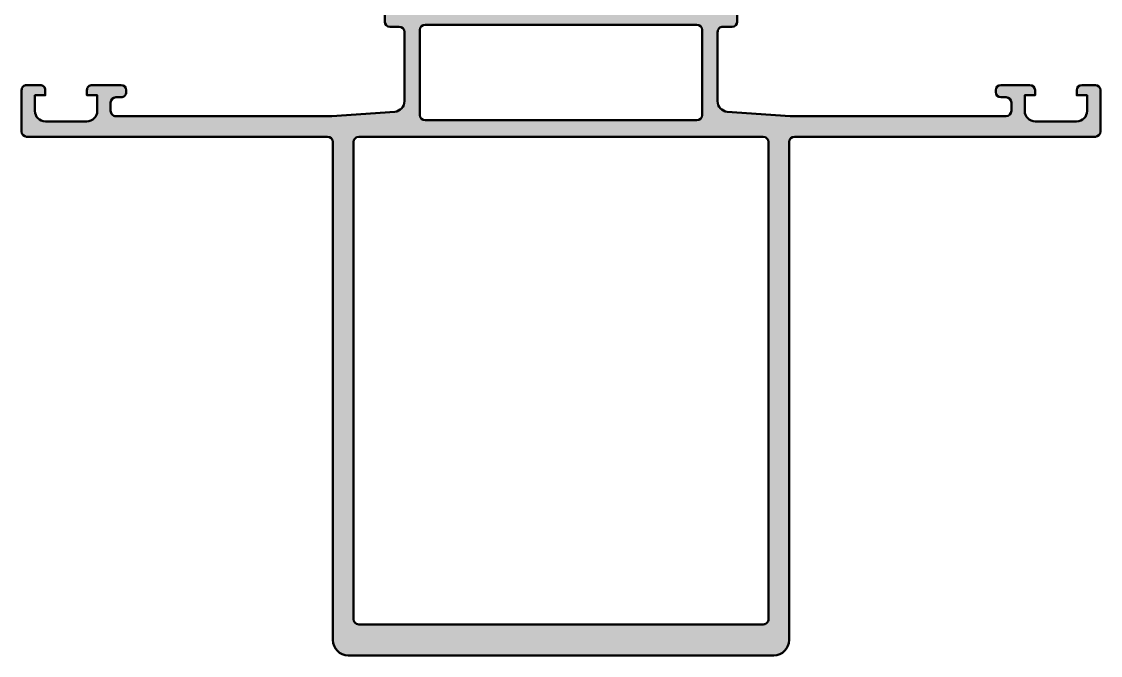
# Model space of a CAD drawing. Extents: x 0 to 104, y -50 to 90.
# Drawn here: x 0 to 104, y -50 to 11.1 of the extents above; entities that cross this region are included whole.
import ezdxf

# ---------------------------------------------------------------- set-up
doc = ezdxf.new("R2010")
doc.units = 0
doc.layers.add('0S-Alu contour', color=7, linetype='Continuous', lineweight=50)
doc.layers.add('0S-Alu hatch', color=252, linetype='Continuous', lineweight=25)

# ---------------------------------------------------------------- blocks, each defined once
blk = doc.blocks.new('445360__D62F7FAB_D398_4874_9951_F60FD0BF2F20_')
at = {"layer": '0S-Alu hatch'}
h = blk.add_hatch(color=256, dxfattribs=at)
edge = h.paths.add_edge_path()
edge.add_line((36.90999999999998, 10.09999999999998), (36.90999999999998, 3.431119203401294))
edge.add_ellipse((35.89999999999998, 3.431119203401294), major_axis=(-1.009999999999998, 0), ratio=1, start_angle=94.08561677997483, end_angle=180, ccw=False)
edge.add_line((35.97195952048777, 2.423685916572254), (29.90035668847616, 1.989999999999993))
edge.add_line((29.90035668847616, 1.989999999999993), (9.100000000000003, 1.989999999999992))
edge.add_ellipse((9.100000000000003, 2.499999999999995), major_axis=(-0.5100000000000032, 0), ratio=1, start_angle=0, end_angle=90.00000000000023, ccw=False)
edge.add_line((8.59, 2.499999999999994), (8.59, 3.299999999999989))
edge.add_ellipse((9.100000000000003, 3.29999999999999), major_axis=(-0.5100000000000035, 0), ratio=1, start_angle=270.00000000000017, end_angle=360, ccw=False)
edge.add_line((9.100000000000001, 3.809999999999993), (9.599999999999998, 3.809999999999991))
edge.add_arc((9.6, 4.299999999999991), 0.4900000000000003, 269.9999999999998, 360)
edge.add_line((10.09, 4.299999999999991), (10.09, 4.49999999999999))
edge.add_arc((9.600000000000001, 4.499999999999993), 0.4899999999999985, 0, 90)
edge.add_line((9.600000000000001, 4.989999999999992), (6.8, 4.989999999999992))
edge.add_arc((6.799999999999999, 4.499999999999992), 0.4899999999999994, 89.99999999999991, 180)
edge.add_line((6.31, 4.499999999999993), (6.310000000000001, 4.009999999999983))
edge.add_line((6.310000000000001, 4.009999999999983), (7.310000000000001, 4.009999999999992))
edge.add_line((7.310000000000001, 4.009999999999992), (7.310000000000001, 2.49999999999999))
edge.add_ellipse((6.300000000000002, 2.499999999999991), major_axis=(-1.009999999999998, 0), ratio=1, start_angle=90, end_angle=180, ccw=False)
edge.add_line((6.300000000000002, 1.489999999999992), (2.299999999999999, 1.489999999999992))
edge.add_ellipse((2.299999999999999, 2.499999999999992), major_axis=(-1.01, 0), ratio=1, start_angle=0, end_angle=90, ccw=False)
edge.add_line((1.289999999999999, 2.499999999999992), (1.289999999999999, 4.009999999999991))
edge.add_line((1.289999999999999, 4.009999999999991), (2.290000000000008, 4.009999999999991))
edge.add_line((2.290000000000008, 4.009999999999991), (2.29, 4.499999999999991))
edge.add_arc((1.799999999999999, 4.499999999999991), 0.4900000000000003, 0, 90.00000000000006)
edge.add_line((1.799999999999999, 4.989999999999991), (0.5000000000000009, 4.989999999999993))
edge.add_arc((0.5000000000000007, 4.499999999999993), 0.4900000000000003, 89.99999999999999, 180)
edge.add_line((0.0100000000000005, 4.499999999999993), (0.0100000000000001, 0.4999999999999929))
edge.add_arc((0.4999999999999929, 0.4999999999999928), 0.4899999999999929, 180, 270)
edge.add_line((0.4999999999999928, 0.01), (29.5, 0.01))
edge.add_ellipse((29.5, -0.4999999999999999), major_axis=(-0.5099999999999998, 0), ratio=1, start_angle=180, end_angle=270, ccw=False)
edge.add_line((30.01, -0.4999999999999999), (30.00999999999998, -48.5))
edge.add_arc((31.50000000000002, -48.5), 1.490000000000033, 180, 270)
edge.add_line((31.50000000000002, -49.99000000000004), (72.49999999999999, -49.98999999999998))
edge.add_arc((72.49999999999999, -48.5), 1.48999999999998, 270, 360)
edge.add_line((73.98999999999997, -48.49999999999999), (73.99, -0.4999999999999929))
edge.add_ellipse((74.5, -0.4999999999999948), major_axis=(-0.5100000000000052, 0), ratio=1, start_angle=270, end_angle=360, ccw=False)
edge.add_line((74.5, 0.0100000000000104), (103.5, 0.0099999999999929))
edge.add_arc((103.5, 0.4999999999999776), 0.4899999999999846, 270, 360)
edge.add_line((103.99, 0.4999999999999976), (103.99, 4.499999999999991))
edge.add_arc((103.4999999999999, 4.499999999999991), 0.4900000000000091, 0, 89.99999999999834)
edge.add_line((103.5, 4.99), (102.2, 4.989999999999992))
edge.add_arc((102.2, 4.499999999999992), 0.4900000000000003, 90, 180)
edge.add_line((101.71, 4.499999999999991), (101.71, 4.009999999999991))
edge.add_line((101.71, 4.009999999999991), (102.71, 4.00999999999999))
edge.add_line((102.71, 4.00999999999999), (102.71, 2.499999999999982))
edge.add_ellipse((101.7, 2.499999999999991), major_axis=(-1.010000000000005, 0), ratio=1, start_angle=90, end_angle=180, ccw=False)
edge.add_line((101.7, 1.489999999999986), (97.69999999999997, 1.489999999999992))
edge.add_ellipse((97.69999999999997, 2.499999999999976), major_axis=(-1.009999999999984, 0), ratio=1, start_angle=0, end_angle=90, ccw=False)
edge.add_line((96.68999999999998, 2.499999999999976), (96.69, 4.009999999999992))
edge.add_line((96.69, 4.009999999999992), (97.68999999999998, 4.009999999999992))
edge.add_line((97.68999999999998, 4.009999999999992), (97.68999999999998, 4.499999999999989))
edge.add_arc((97.19999999999997, 4.499999999999989), 0.4899999999999949, 0, 90)
edge.add_line((97.19999999999997, 4.989999999999984), (94.39999999999996, 4.989999999999993))
edge.add_arc((94.39999999999996, 4.499999999999993), 0.4900000000000003, 90, 180)
edge.add_line((93.90999999999998, 4.499999999999957), (93.91, 4.299999999999958))
edge.add_arc((94.4, 4.299999999999993), 0.4900000000000091, 180, 269.9999999999983)
edge.add_line((94.39999999999999, 3.809999999999984), (94.89999999999998, 3.809999999999992))
edge.add_ellipse((94.89999999999996, 3.29999999999998), major_axis=(-0.5100000000000118, 0), ratio=1, start_angle=180, end_angle=269.9999999999984, ccw=False)
edge.add_line((95.40999999999995, 3.29999999999998), (95.41, 2.499999999999999))
edge.add_ellipse((94.89999999999998, 2.499999999999999), major_axis=(-0.5100000000000194, 0), ratio=1, start_angle=90, end_angle=180, ccw=False)
edge.add_line((94.89999999999998, 1.989999999999979), (74.0996433115238, 1.989999999999993))
edge.add_line((74.0996433115238, 1.989999999999993), (68.02804047951219, 2.423685916572256))
edge.add_ellipse((68.09999999999998, 3.431119203401284), major_axis=(-1.009999999999985, 0), ratio=1, start_angle=0, end_angle=85.91438322002551, ccw=False)
edge.add_line((67.08999999999999, 3.431119203401281), (67.08999999999997, 10.09999999999999))
edge.add_ellipse((67.59999999999997, 10.09999999999999), major_axis=(-0.5099999999999909, 0), ratio=1, start_angle=269.9999999999984, end_angle=360, ccw=False)
edge.add_line((67.59999999999998, 10.60999999999998), (68.5, 10.60999999999999))
edge.add_arc((68.5, 11.09999999999999), 0.4899999999999985, 270, 360)
edge.add_line((68.99, 11.09999999999999), (68.99, 12.49262344879947))
edge.add_ellipse((69.07883644654304, 12.76752059199313), major_axis=(-0.2888950563274362, 0), ratio=1, start_angle=-1.1442552596997757, end_angle=72.09111310866172, ccw=False)
edge.add_line((68.789999, 12.773289737937), (68.78999900000001, 13.226682410681))
edge.add_ellipse((69.07886709564318, 13.23244365946856), major_axis=(-0.2889255417371439, 0), ratio=1, start_angle=-72.08667931351289, end_angle=1.142568141431127, ccw=False)
edge.add_line((68.99, 13.5073629348569), (68.99, 15.37999799999998))
edge.add_arc((68.69999999999997, 15.37999799999998), 0.2900000000000204, 0, 89.99999999999439)
edge.add_line((68.7, 15.66999800000001), (67.7200256809572, 15.669998))
edge.add_arc((67.7200256809572, 15.37999800000001), 0.2899999999999991, 90, 180)
edge.add_line((67.43002568095721, 15.37999800000001), (67.43002568095721, 12.62000000000001))
edge.add_ellipse((67.30002568095723, 12.62000000000001), major_axis=(-0.1299999999999812, 0), ratio=1, start_angle=90, end_angle=180, ccw=False)
edge.add_line((67.30002568095723, 12.49000000000002), (63.00000000000004, 12.49000000000004))
edge.add_ellipse((63.00000000000004, 13.00000000000002), major_axis=(-0.5099999999999785, 0), ratio=1, start_angle=0, end_angle=90, ccw=False)
edge.add_line((62.49000000000006, 13.00000000000006), (62.49000000000012, 13.70267949192441))
edge.add_line((62.49000000000012, 13.70267949192441), (63.87283520358465, 16.09782032302762))
edge.add_arc((63.76188021535186, 16.16188021535176), 0.1281197846482778, 329.9999999999984, 455.6225775507931)
edge.add_arc((64.23822324117359, 11.3233911381527), 4.989999999999496, 95.62257755078993, 162.2515836439296)
edge.add_ellipse((58.99999999999982, 13.00000000000053), major_axis=(-0.5100000000004901, 0), ratio=1, start_angle=90.0000000000008, end_angle=162.2515836439302, ccw=False)
edge.add_line((58.99999999999983, 12.49000000000004), (45.00000000000016, 12.49000000000003))
edge.add_ellipse((45.00000000000017, 13.00000000000071), major_axis=(-0.5100000000006784, 0), ratio=1, start_angle=17.748416356070322, end_angle=89.9999999999992, ccw=False)
edge.add_arc((39.76177675882637, 11.32339113815286), 4.989999999999334, 17.74841635607045, 84.37742244920956)
edge.add_arc((40.23811978464815, 16.16188021535174), 0.1281197846482826, 84.37742244921056, 210)
edge.add_line((40.12716479641534, 16.0978203230276), (41.50999999999984, 13.7026794919244))
edge.add_line((41.50999999999984, 13.7026794919244), (41.50999999999993, 13.00000000000008))
edge.add_ellipse((40.99999999999994, 13.00000000000002), major_axis=(-0.5099999999999909, 0), ratio=1, start_angle=90.0000000000008, end_angle=180, ccw=False)
edge.add_line((40.99999999999995, 12.49000000000003), (36.69997431904277, 12.49000000000003))
edge.add_ellipse((36.69997431904278, 12.62), major_axis=(-0.1299999999999759, 0), ratio=1, start_angle=0, end_angle=89.99999999999687, ccw=False)
edge.add_line((36.5699743190428, 12.62), (36.56997431904279, 15.379998))
edge.add_arc((36.27997431904279, 15.379998), 0.2900000000000062, 0, 90)
edge.add_line((36.27997431904279, 15.66999800000001), (35.30000000000001, 15.66999800000001))
edge.add_arc((35.30000000000001, 15.37999799999999), 0.2900000000000116, 89.9999999999986, 180)
edge.add_line((35.00999999999999, 15.37999799999999), (35.01, 13.5073629348569))
edge.add_ellipse((34.92113290435685, 13.23244365946856), major_axis=(-0.2889255417371373, 0), ratio=1, start_angle=178.8574318584992, end_angle=252.0866793135184, ccw=False)
edge.add_line((35.210001, 13.22668241068065), (35.210001, 12.77328973793694))
edge.add_ellipse((34.92116355345693, 12.76752059199311), major_axis=(-0.2888950563274527, 0), ratio=1, start_angle=107.9088868913417, end_angle=181.1442552596912, ccw=False)
edge.add_line((35.00999999999999, 12.49262344879943), (35.00999999999999, 11.09999999999999))
edge.add_arc((35.49999999999999, 11.09999999999999), 0.4899999999999949, 180, 270)
edge.add_line((35.49999999999999, 10.60999999999999), (36.39999999999998, 10.60999999999999))
edge.add_ellipse((36.39999999999997, 10.09999999999998), major_axis=(-0.5100000000000087, 0), ratio=1, start_angle=180, end_angle=269.9999999999992, ccw=False)
edge = h.paths.add_edge_path()
edge.add_line((65.1, 1.599999999999994), (38.89999999999999, 1.6))
edge.add_ellipse((38.89999999999999, 2.1), major_axis=(-0.5, 0), ratio=1, start_angle=0, end_angle=90, ccw=False)
edge.add_line((38.39999999999998, 2.100000000000001), (38.39999999999999, 10.3))
edge.add_ellipse((38.89999999999999, 10.3), major_axis=(-0.5, 0), ratio=1, start_angle=270, end_angle=360, ccw=False)
edge.add_line((38.89999999999999, 10.8), (65.10000000000001, 10.8))
edge.add_ellipse((65.10000000000001, 10.3), major_axis=(-0.5, 0), ratio=1, start_angle=180, end_angle=270, ccw=False)
edge.add_line((65.60000000000001, 10.3), (65.6, 2.099999999999994))
edge.add_ellipse((65.1, 2.099999999999994), major_axis=(-0.5, 0), ratio=1, start_angle=90, end_angle=180, ccw=False)
edge = h.paths.add_edge_path()
edge.add_line((32, -46.5), (32, -0.5))
edge.add_ellipse((32.5, -0.4999999999999986), major_axis=(-0.5, 0), ratio=1, start_angle=270, end_angle=360, ccw=False)
edge.add_line((32.5, 1.4e-15), (71.49999999999997, -1.6e-15))
edge.add_ellipse((71.49999999999994, -0.5000000000000158), major_axis=(-0.5000000000000142, 0), ratio=1, start_angle=180, end_angle=269.9999999999984, ccw=False)
edge.add_line((71.99999999999997, -0.5000000000000071), (71.99999999999997, -46.50000000000001))
edge.add_ellipse((71.49999999999999, -46.50000000000001), major_axis=(-0.4999999999999858, 0), ratio=1, start_angle=89.9999999999983, end_angle=180, ccw=False)
edge.add_line((71.49999999999997, -47), (32.5, -47))
edge.add_ellipse((32.5, -46.5), major_axis=(-0.5, 0), ratio=1, start_angle=0, end_angle=90, ccw=False)
at = {"layer": '0S-Alu contour', "color": 7}
for points in [[(36.27997431904279, 15.66999800000001), (35.30000000000001, 15.66999800000001)], [(40.12716479641534, 16.0978203230276), (41.50999999999984, 13.7026794919244), (41.50999999999993, 13.00000000000008)], [(62.49000000000006, 13.00000000000006), (62.49000000000012, 13.70267949192441), (63.87283520358465, 16.09782032302762)], [(68.7, 15.66999800000001), (67.7200256809572, 15.669998)], [(35.00999999999999, 15.37999799999999), (35.01, 13.5073629348569)], [(36.5699743190428, 12.62), (36.56997431904279, 15.379998)], [(67.43002568095721, 15.37999800000001), (67.43002568095721, 12.62000000000001)], [(68.99, 13.5073629348569), (68.99, 15.37999799999998)], [(35.00999999999999, 12.49262344879943), (35.00999999999999, 11.09999999999999)], [(35.210001, 13.22668241068065), (35.210001, 12.77328973793694)], [(40.99999999999995, 12.49000000000003), (36.69997431904277, 12.49000000000003)], [(58.99999999999983, 12.49000000000004), (45.00000000000016, 12.49000000000003)], [(67.30002568095723, 12.49000000000002), (63.00000000000004, 12.49000000000004)], [(68.789999, 12.773289737937), (68.78999900000001, 13.226682410681)], [(68.99, 11.09999999999999), (68.99, 12.49262344879947)], [(35.49999999999999, 10.60999999999999), (36.39999999999998, 10.60999999999999)], [(38.89999999999999, 10.8), (65.10000000000001, 10.8)], [(67.59999999999998, 10.60999999999998), (68.5, 10.60999999999999)], [(36.90999999999998, 10.09999999999998), (36.90999999999998, 3.431119203401294)], [(38.39999999999998, 2.100000000000001), (38.39999999999999, 10.3)], [(65.60000000000001, 10.3), (65.6, 2.099999999999994)], [(67.08999999999999, 3.431119203401281), (67.08999999999997, 10.09999999999999)], [(0.0100000000000005, 4.499999999999993), (0.0100000000000001, 0.4999999999999929)], [(1.799999999999999, 4.989999999999991), (0.5000000000000009, 4.989999999999993)], [(1.289999999999999, 2.499999999999992), (1.289999999999999, 4.009999999999991), (2.290000000000008, 4.009999999999991), (2.29, 4.499999999999991)], [(6.31, 4.499999999999993), (6.310000000000001, 4.009999999999983), (7.310000000000001, 4.009999999999992), (7.310000000000001, 2.49999999999999)], [(9.600000000000001, 4.989999999999992), (6.8, 4.989999999999992)], [(10.09, 4.299999999999991), (10.09, 4.49999999999999)], [(93.90999999999998, 4.499999999999957), (93.91, 4.299999999999958)], [(97.19999999999997, 4.989999999999984), (94.39999999999996, 4.989999999999993)], [(96.68999999999998, 2.499999999999976), (96.69, 4.009999999999992), (97.68999999999998, 4.009999999999992), (97.68999999999998, 4.499999999999989)], [(101.71, 4.499999999999991), (101.71, 4.009999999999991), (102.71, 4.00999999999999), (102.71, 2.499999999999982)], [(103.5, 4.99), (102.2, 4.989999999999992)], [(103.99, 0.4999999999999976), (103.99, 4.499999999999991)], [(8.59, 2.499999999999994), (8.59, 3.299999999999989)], [(9.100000000000001, 3.809999999999993), (9.599999999999998, 3.809999999999991)], [(94.39999999999999, 3.809999999999984), (94.89999999999998, 3.809999999999992)], [(95.40999999999995, 3.29999999999998), (95.41, 2.499999999999999)], [(35.97195952048777, 2.423685916572254), (29.90035668847616, 1.989999999999993), (9.100000000000003, 1.989999999999992)], [(94.89999999999998, 1.989999999999979), (74.0996433115238, 1.989999999999993), (68.02804047951219, 2.423685916572256)], [(6.300000000000002, 1.489999999999992), (2.299999999999999, 1.489999999999992)], [(65.1, 1.599999999999994), (38.89999999999999, 1.6)], [(101.7, 1.489999999999986), (97.69999999999997, 1.489999999999992)], [(0.4999999999999928, 0.01), (29.5, 0.01)], [(32.5, 1.4e-15), (71.49999999999997, -1.6e-15)], [(74.5, 0.0100000000000104), (103.5, 0.0099999999999929)], [(30.01, -0.4999999999999999), (30.00999999999998, -48.5)], [(32, -46.5), (32, -0.5)], [(71.99999999999997, -0.5000000000000071), (71.99999999999997, -46.50000000000001)], [(73.98999999999997, -48.49999999999999), (73.99, -0.4999999999999929)], [(71.49999999999997, -47), (32.5, -47)], [(31.50000000000002, -49.99000000000004), (72.49999999999999, -49.98999999999998)]]:
    blk.add_lwpolyline(points, dxfattribs=at)
for centre, radius, start, end in [((35.30000000000001, 15.37999799999999), 0.2900000000000116, 89.9999999999986, 180), ((36.27997431904279, 15.379998), 0.2900000000000062, 0, 90), ((40.23811978464815, 16.16188021535174), 0.1281197846482826, 84.37742244921056, 210), ((39.76177675882637, 11.32339113815286), 4.989999999999334, 17.74841635607045, 84.37742244920956), ((64.23822324117359, 11.3233911381527), 4.989999999999496, 95.62257755078993, 162.2515836439296), ((63.76188021535186, 16.16188021535176), 0.1281197846482778, 329.9999999999984, 95.6225775507931), ((67.7200256809572, 15.37999800000001), 0.2899999999999991, 90, 180), ((68.69999999999997, 15.37999799999998), 0.2900000000000204, 0, 89.99999999999439), ((35.49999999999999, 11.09999999999999), 0.4899999999999949, 180, 270), ((68.5, 11.09999999999999), 0.4899999999999985, 270, 0), ((0.5000000000000007, 4.499999999999993), 0.4900000000000003, 89.99999999999999, 180), ((1.799999999999999, 4.499999999999991), 0.4900000000000003, 0, 90.00000000000006), ((6.799999999999999, 4.499999999999992), 0.4899999999999994, 89.99999999999991, 180), ((9.600000000000001, 4.499999999999993), 0.4899999999999985, 0, 90), ((9.6, 4.299999999999991), 0.4900000000000003, 269.9999999999998, 0), ((94.39999999999996, 4.499999999999993), 0.4900000000000003, 90, 180), ((94.4, 4.299999999999993), 0.4900000000000091, 180, 269.9999999999983), ((97.19999999999997, 4.499999999999989), 0.4899999999999949, 0, 90), ((102.2, 4.499999999999992), 0.4900000000000003, 90, 180), ((103.4999999999999, 4.499999999999991), 0.4900000000000091, 0, 89.99999999999834), ((0.4999999999999929, 0.4999999999999928), 0.4899999999999929, 180, 270), ((103.5, 0.4999999999999776), 0.4899999999999846, 270, 0), ((31.50000000000002, -48.5), 1.490000000000033, 180, 270), ((72.49999999999999, -48.5), 1.48999999999998, 270, 0)]:
    blk.add_arc(centre, radius, start, end, dxfattribs=at)
at = {"layer": '0S-Alu contour', "color": 7, "extrusion": (0, 0, -1)}
for centre, radius, start, end in [((-34.92113290435685, 13.23244365946856), 0.2889255417371373, 107.9133206864816, 181.1425681415009), ((-34.92116355345693, 12.76752059199311), 0.2888950563274527, 178.8557447403088, 252.0911131086583), ((-36.69997431904278, 12.62), 0.1299999999999759, 270.0000000000031, 0), ((-40.99999999999994, 13.00000000000002), 0.5099999999999909, 180, 269.9999999999992), ((-45.00000000000017, 13.00000000000071), 0.5100000000006784, 270.0000000000008, 342.2515836439297), ((-58.99999999999982, 13.00000000000053), 0.5100000000004901, 197.7484163560698, 269.9999999999992), ((-63.00000000000004, 13.00000000000002), 0.5099999999999785, 270, 0), ((-67.30002568095723, 12.62000000000001), 0.1299999999999812, 180, 270), ((-69.07883644654304, 12.76752059199313), 0.2888950563274362, 287.9088868913383, 1.144255259699839), ((-69.07886709564318, 13.23244365946856), 0.2889255417371439, 358.8574318585689, 72.08667931351295), ((-36.39999999999997, 10.09999999999998), 0.5100000000000087, 90.0000000000008, 180), ((-38.89999999999999, 10.3), 0.5, 0, 90), ((-65.10000000000001, 10.3), 0.5, 90, 180), ((-67.59999999999997, 10.09999999999999), 0.5099999999999909, 0, 90.0000000000016), ((-9.100000000000003, 3.29999999999999), 0.5100000000000035, 0, 89.99999999999982), ((-35.89999999999998, 3.431119203401294), 1.009999999999998, 180, 265.9143832200252), ((-68.09999999999998, 3.431119203401284), 1.009999999999985, 274.0856167799745, 0), ((-94.89999999999996, 3.29999999999998), 0.5100000000000118, 90.0000000000016, 180), ((-2.299999999999999, 2.499999999999992), 1.01, 270, 0), ((-6.300000000000002, 2.499999999999991), 1.009999999999998, 180, 270), ((-9.100000000000003, 2.499999999999995), 0.5100000000000032, 269.9999999999998, 0), ((-38.89999999999999, 2.1), 0.5, 270, 0), ((-65.1, 2.099999999999994), 0.5, 180, 270), ((-94.89999999999998, 2.499999999999999), 0.5100000000000194, 180, 270), ((-97.69999999999997, 2.499999999999976), 1.009999999999984, 270, 0), ((-101.7, 2.499999999999991), 1.010000000000005, 180, 270), ((-29.5, -0.4999999999999999), 0.5099999999999998, 90, 180), ((-32.5, -0.4999999999999986), 0.5, 0, 90), ((-74.5, -0.4999999999999948), 0.5100000000000052, 0, 90), ((-71.49999999999994, -0.5000000000000158), 0.5000000000000142, 90.0000000000016, 180), ((-32.5, -46.5), 0.5, 270, 0), ((-71.49999999999999, -46.50000000000001), 0.4999999999999858, 180, 270.0000000000017)]:
    blk.add_arc(centre, radius, start, end, dxfattribs=at)
blk = doc.blocks.new('465510__F24A1F1A_972A_42B2_B0C5_3A1DE3B5847E_')
at = {"layer": '0S-Alu contour', "color": 7}
blk.add_blockref('445360__D62F7FAB_D398_4874_9951_F60FD0BF2F20_', (0, 0), dxfattribs=at)

msp = doc.modelspace()

# ---------------------------------------------------------------- block references
at = {"layer": '0S-Alu contour', "color": 7}
msp.add_blockref('465510__F24A1F1A_972A_42B2_B0C5_3A1DE3B5847E_', (0, 0), dxfattribs=at)

doc.saveas('drawing.dxf')
